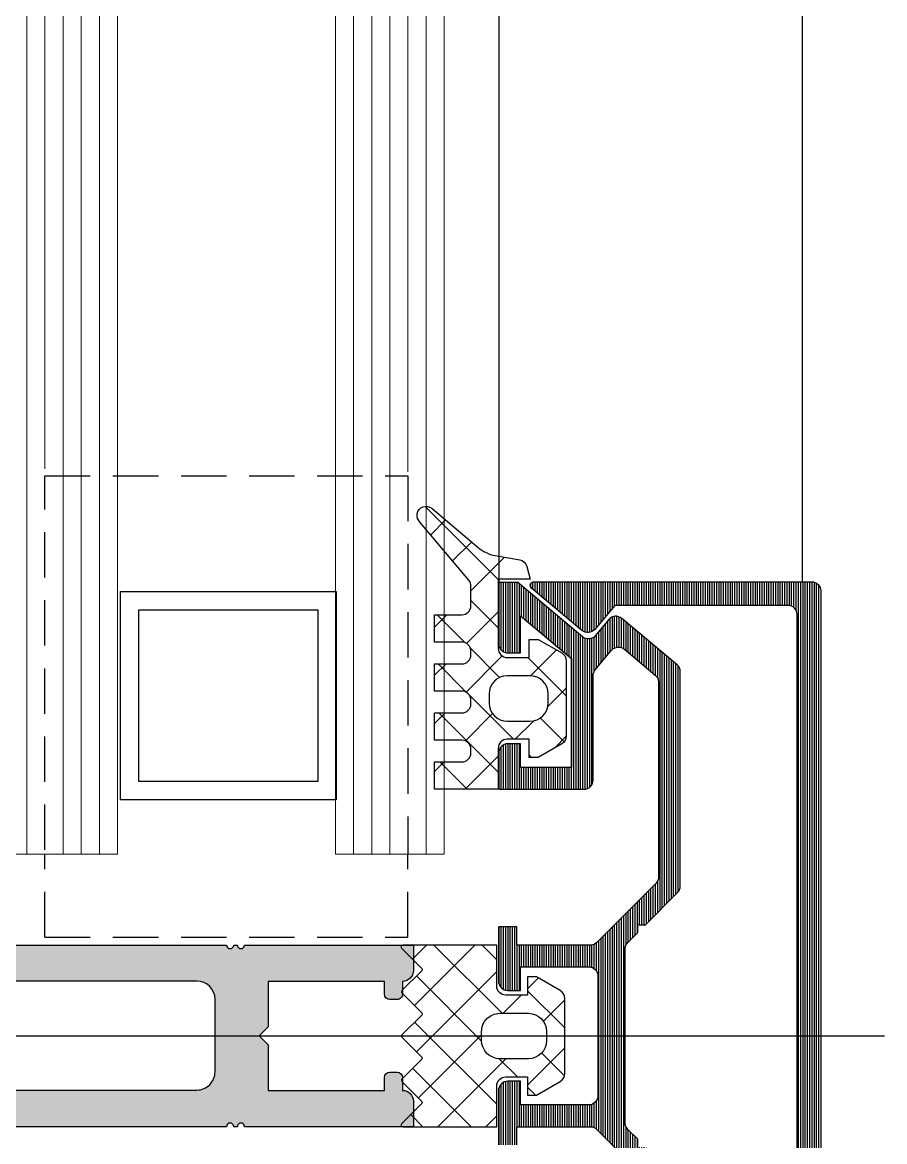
# Model space of a CAD drawing. Header units: millimetres. Extents: x 809 to 8159, y 33 to 4533.
# Drawn here: x 4002.43 to 4007.18, y 2625.99 to 2632.15 of the extents above; entities that cross this region are included whole.
import ezdxf

# ---------------------------------------------------------------- set-up
doc = ezdxf.new("R2010")
doc.units = ezdxf.units.MM
doc.linetypes.add('DASHDOT', pattern=[25.399999999999995, 12.7, -6.349999999999998, 0, -6.349999999999998])
doc.linetypes.add('HIDDEN', pattern=[0.375, 0.25, -0.125])
for name, color, linetype in [('5', 11, 'Continuous'), ('EKSEN', 11, 'Continuous'), ('FITILLER', 240, 'Continuous'), ('GORUNUS-TARAMA', 11, 'Continuous')]:
    doc.layers.add(name, color=color, linetype=linetype)
doc.layers.add('cam', color=5, linetype='Continuous', lineweight=0)
pattern_1 = [(90, (36052.00619858685, -5903.766104021403), (-0.0125, 0), [])]

# ---------------------------------------------------------------- blocks, each defined once
blk = doc.blocks.new('ajsdfxcvzx')
h = blk.add_hatch(color=256)
edge = h.paths.add_edge_path()
edge.add_line((35957.79100946776, -5962.454332843345), (35957.72100946776, -5962.454332843345))
edge.add_line((35957.72100946776, -5962.454332843345), (35957.72100946776, -5962.364332843345))
edge.add_line((35957.72100946776, -5962.364332843345), (35957.24100946776, -5962.364332843345))
edge.add_arc((35957.24100946776, -5962.464332843345), 0.1, 90, 180)
edge.add_line((35957.14100946776, -5962.464332843345), (35957.14100946776, -5962.744332843345))
edge.add_arc((35957.24100946776, -5962.744332843345), 0.1, 180, 270)
edge.add_line((35957.24100946776, -5962.844332843344), (35957.32029878964, -5962.844332843344))
edge.add_arc((35957.32029878964, -5962.894332843345), 0.05000000000022739, 404.99999999996317, 449.99999999989575, ccw=False)
edge.add_line((35957.3556541287, -5962.858977504286), (35957.52636480682, -5963.029688182404))
edge.add_arc((35957.56172014588, -5962.994332843345), 0.04999999999986375, 225.0000000000921, 270.0000000000782)
edge.add_line((35957.56172014588, -5963.044332843345), (35957.72100946776, -5963.044332843345))
edge.add_line((35957.72100946776, -5963.044332843345), (35957.72100946776, -5962.954332843345))
edge.add_line((35957.72100946776, -5962.954332843345), (35957.79100946776, -5962.954332843345))
edge.add_arc((35957.79100946776, -5963.004332843345), 0.05, 0, 90, ccw=False)
edge.add_line((35957.84100946777, -5963.004332843345), (35957.84100946777, -5963.204332843345))
edge.add_line((35957.84100946777, -5963.204332843345), (35957.40100946777, -5963.204332843345))
edge.add_arc((35957.40100946777, -5963.154332843344), 0.05, 180, 270, ccw=False)
edge.add_line((35957.35100946776, -5963.154332843344), (35957.35100946776, -5963.087175555819))
edge.add_arc((35957.30100946776, -5963.087175555819), 0.05000000000020464, 360.0000000000783, 405.0000000000369)
edge.add_line((35957.33636480682, -5963.05182021676), (35957.30352209434, -5963.018977504285))
edge.add_arc((35957.26816675529, -5963.054332843345), 0.05000000000000844, 404.9999999998526, 450)
edge.add_line((35957.26816675529, -5963.004332843345), (35957.19100946777, -5963.004332843345))
edge.add_arc((35957.19100946777, -5963.054332843345), 0.05, 90, 180)
edge.add_line((35957.14100946776, -5963.054332843345), (35957.14100946776, -5963.304332843345))
edge.add_line((35957.14100946776, -5963.304332843345), (35957.14100946776, -5963.674332843345))
edge.add_line((35957.14100946776, -5963.674332843344), (35957.11100946776, -5963.704332843345))
edge.add_line((35957.11100946776, -5963.704332843345), (35957.14100946776, -5963.734332843344))
edge.add_line((35957.14100946776, -5963.734332843344), (35957.14100946776, -5964.104332843344))
edge.add_arc((35957.23254110912, -5964.112454366125), 0.0918912427893527, 174.9294740982056, 270.9550491033333)
edge.add_line((35957.23407275047, -5964.204332843345), (35959.51100946777, -5964.204332843345))
edge.add_arc((35959.53100946776, -5964.204332843345), 0.01999999999998181, 180.0000000005211, 360.0000000005211)
edge.add_line((35959.55100946776, -5964.204332843345), (35959.57100946776, -5964.204332843345))
edge.add_arc((35959.59100946777, -5964.204332843345), 0.01999999999998181, 180, 360)
edge.add_line((35959.61100946776, -5964.204332843345), (35960.54100946776, -5964.204332843345))
edge.add_line((35960.54100946776, -5964.204332843345), (35960.54100946776, -5964.344332843345))
edge.add_arc((35960.48100946777, -5964.344332843344), 0.06000000000001365, 270.00000000006514, 360.00000000002166, ccw=False)
edge.add_line((35960.48100946777, -5964.404332843344), (35960.48100946777, -5964.474332843344))
edge.add_arc((35960.45100946777, -5964.474332843345), 0.03000000000001819, 269.9999999998263, 359.99999999982634, ccw=False)
edge.add_line((35960.45100946777, -5964.504332843345), (35960.41100946777, -5964.504332843345))
edge.add_arc((35960.41100946776, -5964.474332843344), 0.0300000000000864, 179.9999999999566, 269.9999999998697, ccw=False)
edge.add_line((35960.38100946776, -5964.474332843344), (35960.38100946776, -5964.404332843344))
edge.add_line((35960.38100946776, -5964.404332843344), (35959.74100946776, -5964.404332843344))
edge.add_line((35959.74100946776, -5964.404332843344), (35959.74100946776, -5964.654332843344))
edge.add_line((35959.74100946776, -5964.654332843344), (35959.69100946776, -5964.704332843345))
edge.add_line((35959.69100946777, -5964.704332843345), (35959.74100946776, -5964.754332843345))
edge.add_line((35959.74100946776, -5964.754332843344), (35959.74100946776, -5965.004332843344))
edge.add_line((35959.74100946776, -5965.004332843344), (35960.38100946776, -5965.004332843344))
edge.add_line((35960.38100946776, -5965.004332843344), (35960.38100946776, -5964.934332843344))
edge.add_arc((35960.41100946776, -5964.934332843344), 0.0300000000000864, 90.00000000013029, 180.0000000000434, ccw=False)
edge.add_line((35960.41100946776, -5964.904332843344), (35960.45100946776, -5964.904332843344))
edge.add_arc((35960.45100946777, -5964.934332843344), 0.03000000000002956, 1.9531398720573634e-10, 90.00000000017371, ccw=False)
edge.add_line((35960.48100946777, -5964.934332843344), (35960.48100946777, -5965.004332843344))
edge.add_arc((35960.48100946777, -5965.064332843344), 0.06000000000001365, 359.99999999997834, 449.99999999993486, ccw=False)
edge.add_line((35960.54100946776, -5965.064332843344), (35960.54100946776, -5965.204332843345))
edge.add_line((35960.54100946776, -5965.204332843345), (35959.61100946776, -5965.204332843345))
edge.add_arc((35959.59100946777, -5965.204332843345), 0.01999999999998181, 360, 540)
edge.add_line((35959.57100946776, -5965.204332843345), (35959.55100946776, -5965.204332843346))
edge.add_arc((35959.53100946776, -5965.204332843345), 0.01999999999998181, 359.9999999994789, 539.9999999994789)
edge.add_line((35959.51100946777, -5965.204332843345), (35957.23407275047, -5965.204332843345))
edge.add_arc((35957.23254110912, -5965.296211320564), 0.09189124278939273, 449.0449508966954, 545.0705259018198)
edge.add_line((35957.14100946776, -5965.304332843344), (35957.14100946776, -5965.674332843344))
edge.add_line((35957.14100946776, -5965.674332843344), (35957.11100946776, -5965.704332843344))
edge.add_line((35957.11100946776, -5965.704332843345), (35957.14100946776, -5965.734332843344))
edge.add_line((35957.14100946776, -5965.734332843344), (35957.14100946776, -5966.104332843344))
edge.add_line((35957.14100946776, -5966.104332843344), (35957.14100946776, -5966.354332843344))
edge.add_arc((35957.19100946777, -5966.354332843344), 0.05, 180, 270)
edge.add_line((35957.19100946777, -5966.404332843344), (35957.26816675529, -5966.404332843344))
edge.add_arc((35957.26816675529, -5966.354332843344), 0.05, 270, 315.0000000001475)
edge.add_line((35957.30352209435, -5966.389688182404), (35957.33636480682, -5966.35684546993))
edge.add_arc((35957.30100946776, -5966.321490130869), 0.05000000000020138, 314.9999999999632, 359.9999999999218)
edge.add_line((35957.35100946776, -5966.321490130869), (35957.35100946776, -5966.254332843344))
edge.add_arc((35957.40100946777, -5966.254332843344), 0.05, 90, 180, ccw=False)
edge.add_line((35957.40100946777, -5966.204332843345), (35957.84100946777, -5966.204332843345))
edge.add_line((35957.84100946777, -5966.204332843345), (35957.84100946777, -5966.404332843344))
edge.add_arc((35957.79100946776, -5966.404332843344), 0.05, 270, 360, ccw=False)
edge.add_line((35957.79100946776, -5966.454332843345), (35957.72100946776, -5966.454332843345))
edge.add_line((35957.72100946776, -5966.454332843345), (35957.72100946776, -5966.364332843345))
edge.add_line((35957.72100946776, -5966.364332843345), (35957.56172014588, -5966.364332843345))
edge.add_arc((35957.56172014588, -5966.414332843344), 0.04999999999986358, 449.9999999999218, 494.9999999999078)
edge.add_line((35957.52636480682, -5966.378977504285), (35957.3556541287, -5966.549688182404))
edge.add_arc((35957.32029878964, -5966.514332843344), 0.05000000000023354, 270.00000000010425, 315.00000000003683, ccw=False)
edge.add_line((35957.32029878964, -5966.564332843344), (35957.24100946776, -5966.564332843344))
edge.add_arc((35957.24100946776, -5966.664332843344), 0.1, 90, 180)
edge.add_line((35957.14100946776, -5966.664332843344), (35957.14100946776, -5966.944332843344))
edge.add_arc((35957.24100946776, -5966.944332843344), 0.1, 180, 270)
edge.add_line((35957.24100946776, -5967.044332843344), (35957.72100946776, -5967.044332843344))
edge.add_line((35957.72100946776, -5967.044332843344), (35957.72100946776, -5966.954332843344))
edge.add_line((35957.72100946776, -5966.954332843345), (35957.79100946776, -5966.954332843345))
edge.add_arc((35957.79100946776, -5967.004332843344), 0.05, 0, 90, ccw=False)
edge.add_line((35957.84100946777, -5967.004332843344), (35957.84100946777, -5967.204332843344))
edge.add_line((35957.84100946777, -5967.204332843345), (35949.84816884584, -5967.204332843345))
edge.add_line((35949.84816884584, -5967.204332843345), (35949.84816884584, -5962.204332843345))
edge.add_line((35949.84816884584, -5962.204332843345), (35957.84100946777, -5962.204332843345))
edge.add_line((35957.84100946777, -5962.204332843345), (35957.84100946777, -5962.404332843344))
edge.add_arc((35957.79100946776, -5962.404332843344), 0.05, 270, 360, ccw=False)
h.paths.add_polyline_path([(35956.94816884584, -5967.002656652691), (35950.04816884584, -5967.002656652691), (35950.04816884584, -5962.402656652692), (35956.94816884584, -5962.402656652692), (35956.94816884584, -5964.702656652691)], flags=16)
edge = h.paths.add_edge_path(flags=16)
edge.add_arc((35959.34816884584, -5964.502656652691), 0.1, 360, 450)
edge.add_line((35959.34816884584, -5964.402656652691), (35957.24816884584, -5964.402656652691))
edge.add_arc((35957.24816884584, -5964.502656652691), 0.1, 90, 180)
edge.add_line((35957.14816884584, -5964.502656652691), (35957.14816884584, -5964.902656652691))
edge.add_arc((35957.24816884584, -5964.902656652691), 0.1, 180, 270)
edge.add_line((35957.24816884584, -5965.00265665269), (35959.34816884583, -5965.00265665269))
edge.add_arc((35959.34816884584, -5964.902656652691), 0.1, 270, 360)
edge.add_line((35959.44816884584, -5964.902656652691), (35959.44816884584, -5964.502656652691))
h = blk.add_hatch()
h.set_pattern_fill('LINE', color=256, scale=0.09999999999999996, angle=90.00000000000001, style=0)
h.set_pattern_definition(pattern_1)
edge = h.paths.add_edge_path()
edge.add_line((35961.41100946776, -5966.182053417357), (35961.41100946776, -5966.781817047256))
edge.add_line((35961.41100946776, -5966.781817047256), (35961.13100946776, -5967.016764943986))
edge.add_line((35961.13100946776, -5967.016764943986), (35961.13100946776, -5966.812053417357))
edge.add_line((35961.13100946776, -5966.812053417357), (35961.06100946776, -5966.812053417357))
edge.add_arc((35961.06100946776, -5966.862053417355), 0.04999999999836291, 90, 180.0000000020844)
edge.add_line((35961.01100946777, -5966.862053417357), (35961.01100946777, -5967.199332843345))
edge.add_line((35961.01100946777, -5967.199332843345), (35961.11643336398, -5967.199332843345))
edge.add_line((35961.11643336398, -5967.199332843345), (35961.47235689727, -5966.900677537831))
edge.add_arc((35961.50449627775, -5966.938979759988), 0.05000000000058918, 39.99999999951501, 129.9999999993865, ccw=False)
edge.add_line((35961.54279849991, -5966.906840379503), (35961.61789372605, -5966.996335385039))
edge.add_arc((35961.65619594821, -5966.964196004554), 0.05000000000187051, 219.9999999995149, 309.9999999993865)
edge.add_line((35961.68833532869, -5967.00249822671), (35961.99314884825, -5966.746729314872))
edge.add_arc((35961.96100946776, -5966.708427092713), 0.05000000000267932, 309.9999999973767, 359.9999999958312)
edge.add_line((35962.01100946777, -5966.708427092716), (35962.01100946777, -5965.528891284572))
edge.add_arc((35961.96100946776, -5965.528891284574), 0.05000000000291038, 3.126612473883902e-09, 45.00000000221086)
edge.add_line((35961.99636480682, -5965.493535945512), (35961.81918403121, -5965.316355169897))
edge.add_line((35961.81918403121, -5965.316355169897), (35961.77675762434, -5965.316355169897))
edge.add_line((35961.77675762434, -5965.316355169897), (35961.77675762434, -5965.273928763027))
edge.add_line((35961.77675762434, -5965.273928763027), (35961.7218063656, -5965.218977504285))
edge.add_arc((35961.75716170466, -5965.183622165223), 0.05000000000232364, 180.0000000031266, 225.0000000022108, ccw=False)
edge.add_line((35961.70716170465, -5965.183622165226), (35961.70716170465, -5964.225043521463))
edge.add_arc((35961.75716170466, -5964.225043521466), 0.05000000000291038, 134.9999999977892, 179.9999999968734, ccw=False)
edge.add_line((35961.7218063656, -5964.189688182403), (35961.77675762434, -5964.134736923663))
edge.add_line((35961.77675762434, -5964.134736923663), (35961.77675762434, -5964.092310516791))
edge.add_line((35961.77675762434, -5964.092310516791), (35961.81918403121, -5964.092310516791))
edge.add_line((35961.81918403121, -5964.092310516791), (35961.99636480682, -5963.915129741176))
edge.add_arc((35961.96100946776, -5963.879774402115), 0.05000000000168053, 314.9999999985261, 359.9999999968734)
edge.add_line((35962.01100946777, -5963.879774402118), (35962.01100946777, -5962.700238593972))
edge.add_arc((35961.96100946776, -5962.700238593976), 0.05000000000291038, 4.168816631845204e-09, 50.00000000262327)
edge.add_line((35961.99314884825, -5962.661936371816), (35961.68833532869, -5962.406167459978))
edge.add_arc((35961.65619594821, -5962.444469682135), 0.05000000000058918, 50.00000000061353, 140.0000000004851)
edge.add_line((35961.61789372605, -5962.412330301649), (35961.54279849991, -5962.501825307186))
edge.add_arc((35961.50449627775, -5962.469685926701), 0.05000000000187051, 230.0000000006135, 320.0000000004851, ccw=False)
edge.add_line((35961.47235689727, -5962.507988148857), (35961.11643336398, -5962.209332843344))
edge.add_line((35961.11643336398, -5962.209332843344), (35961.01100946777, -5962.209332843345))
edge.add_line((35961.01100946777, -5962.209332843345), (35961.01100946777, -5962.546612269331))
edge.add_arc((35961.06100946776, -5962.546612269334), 0.04999999999563443, 179.9999999968734, 270)
edge.add_line((35961.06100946776, -5962.596612269332), (35961.13100946776, -5962.596612269332))
edge.add_line((35961.13100946776, -5962.596612269332), (35961.13100946776, -5962.391900742703))
edge.add_line((35961.13100946776, -5962.391900742703), (35961.41100946776, -5962.626848639433))
edge.add_line((35961.41100946776, -5962.626848639433), (35961.41100946776, -5963.226612269332))
edge.add_line((35961.41100946776, -5963.226612269332), (35961.13100946776, -5963.226612269332))
edge.add_line((35961.13100946776, -5963.226612269332), (35961.13100946776, -5963.096612269332))
edge.add_line((35961.13100946776, -5963.096612269332), (35961.06100946776, -5963.096612269332))
edge.add_arc((35961.06100946776, -5963.146612269329), 0.04999999999745341, 90, 180.0000000031266)
edge.add_line((35961.01100946777, -5963.146612269332), (35961.01100946777, -5963.346612269332))
edge.add_line((35961.01100946777, -5963.346612269332), (35961.48100946777, -5963.346612269332))
edge.add_arc((35961.48100946776, -5963.296612269334), 0.04999999999745341, 270.0000000083376, 360.0000000031266)
edge.add_line((35961.53100946776, -5963.296612269331), (35961.53100946776, -5962.720760299539))
edge.add_arc((35961.58100946777, -5962.72076029954), 0.05000000000291038, 139.9999999996867, 179.9999999979156, ccw=False)
edge.add_line((35961.54270724561, -5962.688620919054), (35961.63268454606, -5962.581390147987))
edge.add_arc((35961.67098676821, -5962.613529528472), 0.05000000000187051, 50.00000000061351, 140.0000000004851, ccw=False)
edge.add_line((35961.7031261487, -5962.575227306315), (35961.87314884824, -5962.717893290795))
edge.add_arc((35961.84100946777, -5962.756195512955), 0.04999999999800243, 4.168782652413938e-09, 50.00000000901031, ccw=False)
edge.add_line((35961.89100946776, -5962.756195512951), (35961.89100946776, -5963.830068774632))
edge.add_arc((35961.84100946776, -5963.83006877463), 0.05000000000291038, 314.99999999778913, 359.9999999968734, ccw=False)
edge.add_line((35961.87636480682, -5963.865424113692), (35961.55210073811, -5964.189688182403))
edge.add_arc((35961.51674539905, -5964.154332843344), 0.05000000000039431, 270, 315, ccw=False)
edge.add_line((35961.51674539905, -5964.204332843345), (35961.11100946776, -5964.204332843345))
edge.add_line((35961.11100946776, -5964.204332843345), (35961.11100946776, -5964.104332843344))
edge.add_line((35961.11100946776, -5964.104332843344), (35961.01100946777, -5964.104332843344))
edge.add_line((35961.01100946777, -5964.104332843344), (35961.01100946777, -5964.404332843344))
edge.add_arc((35961.06100946776, -5964.404332843347), 0.04999999999563443, 179.9999999968734, 270)
edge.add_line((35961.06100946776, -5964.454332843345), (35961.13100946776, -5964.454332843345))
edge.add_line((35961.13100946776, -5964.454332843345), (35961.13100946776, -5964.324332843345))
edge.add_line((35961.13100946776, -5964.324332843345), (35961.50716170466, -5964.324332843345))
edge.add_arc((35961.50716170466, -5964.374332843343), 0.04999999999836291, -2.084391326206969e-09, 90, ccw=False)
edge.add_line((35961.55716170465, -5964.374332843345), (35961.55716170465, -5965.034332843345))
edge.add_arc((35961.50716170466, -5965.034332843346), 0.04999999999563443, -90, 2.084391326206969e-09, ccw=False)
edge.add_line((35961.50716170466, -5965.084332843344), (35961.13100946776, -5965.084332843344))
edge.add_line((35961.13100946776, -5965.084332843344), (35961.13100946776, -5964.954332843345))
edge.add_line((35961.13100946776, -5964.954332843345), (35961.06100946776, -5964.954332843345))
edge.add_arc((35961.06100946776, -5965.004332843342), 0.04999999999745341, 90, 180.0000000020844)
edge.add_line((35961.01100946777, -5965.004332843344), (35961.01100946777, -5965.304332843344))
edge.add_line((35961.01100946777, -5965.304332843344), (35961.11100946776, -5965.304332843345))
edge.add_line((35961.11100946776, -5965.304332843345), (35961.11100946776, -5965.204332843345))
edge.add_line((35961.11100946776, -5965.204332843345), (35961.51674539905, -5965.204332843345))
edge.add_arc((35961.51674539905, -5965.254332843345), 0.0500000000001819, 45, 90, ccw=False)
edge.add_line((35961.55210073811, -5965.218977504285), (35961.87636480682, -5965.543241572997))
edge.add_arc((35961.84100946776, -5965.57859691206), 0.05000000000232364, 4.168782652413938e-09, 45.000000002210925, ccw=False)
edge.add_line((35961.89100946776, -5965.578596912056), (35961.89100946776, -5966.652470173737))
edge.add_arc((35961.84100946777, -5966.652470173733), 0.04999999999563443, 309.99999999098975, 359.99999999583116, ccw=False)
edge.add_line((35961.87314884824, -5966.690772395893), (35961.7031261487, -5966.833438380374))
edge.add_arc((35961.67098676821, -5966.795136158217), 0.05000000000058918, 219.9999999995149, 309.9999999993865, ccw=False)
edge.add_line((35961.63268454606, -5966.827275538702), (35961.54270724561, -5966.720044767634))
edge.add_arc((35961.58100946777, -5966.687905387148), 0.05000000000245512, 180.0000000020844, 220.0000000003133, ccw=False)
edge.add_line((35961.53100946776, -5966.68790538715), (35961.53100946776, -5966.112053417357))
edge.add_arc((35961.48100946776, -5966.112053417355), 0.05000000000291038, 359.9999999979156, 449.9999999916624)
edge.add_line((35961.48100946777, -5966.062053417357), (35961.01100946777, -5966.062053417357))
edge.add_line((35961.01100946777, -5966.062053417357), (35961.01100946777, -5966.262053417357))
edge.add_arc((35961.06100946776, -5966.262053417358), 0.04999999999563443, 179.9999999979156, 270)
edge.add_line((35961.06100946776, -5966.312053417357), (35961.13100946776, -5966.312053417357))
edge.add_line((35961.13100946776, -5966.312053417357), (35961.13100946776, -5966.182053417357))
edge.add_line((35961.13100946776, -5966.182053417357), (35961.41100946776, -5966.182053417357))
h = blk.add_hatch()
h.set_pattern_fill('LINE', color=256, scale=0.09999999999999996, angle=90.00000000000001, style=0)
h.set_pattern_definition(pattern_1)
edge = h.paths.add_edge_path()
edge.add_arc((35962.60431724008, -5967.024332843343), 0.05000000000200089, 270, 359.9999999979156)
edge.add_line((35962.65431724008, -5967.024332843344), (35962.65431724008, -5962.384332843344))
edge.add_arc((35962.60431724008, -5962.384332843345), 0.05000000000291038, 1.042204157961301e-09, 90)
edge.add_line((35962.60431724008, -5962.334332843344), (35961.65070618231, -5962.334332843344))
edge.add_line((35961.65070618231, -5962.334332843344), (35961.53971707907, -5962.466604505866))
edge.add_arc((35961.50141485692, -5962.434465125384), 0.04999999999395836, 229.9999999979339, 319.99999999831925, ccw=False)
edge.add_line((35961.46927547644, -5962.472767347537), (35961.19146148788, -5962.239653732207))
edge.add_arc((35961.20431724007, -5962.224332843344), 0.01999999999715085, 90, 230.0000000095241, ccw=False)
edge.add_line((35961.20431724007, -5962.204332843345), (35962.73431724007, -5962.204332843345))
edge.add_arc((35962.73431724007, -5962.254332843346), 0.05000000000109139, 2.084391326206969e-09, 90, ccw=False)
edge.add_line((35962.78431724008, -5962.254332843344), (35962.78431724008, -5967.154332843344))
edge.add_arc((35962.73431724007, -5967.154332843344), 0.05000000000291038, 270, 359.9999999989578, ccw=False)
edge.add_line((35962.73431724007, -5967.204332843345), (35961.20431724007, -5967.204332843345))
edge.add_arc((35961.20431724007, -5967.184332843345), 0.01999999999952706, 129.9999999888011, 270, ccw=False)
edge.add_line((35961.19146148788, -5967.169011954482), (35961.46927547644, -5966.935898339151))
edge.add_arc((35961.50141485692, -5966.974200561304), 0.04999999999780233, 40.00000000168069, 130.0000000020661, ccw=False)
edge.add_line((35961.53971707907, -5966.942061180823), (35961.65070618231, -5967.074332843345))
edge.add_line((35961.65070618231, -5967.074332843345), (35962.60431724008, -5967.074332843345))
at = {"layer": 'FITILLER'}
h = blk.add_hatch(dxfattribs=at)
h.set_pattern_fill('NET', color=256, scale=1.499999999999999, angle=225, style=0)
h.set_pattern_definition([(225, (35975.42690451786, -5979.192444747277), (0.1325825214724777, -0.1325825214724775), []), (315, (35975.42690451786, -5979.192444747277), (0.1325825214724777, 0.1325825214724776), [])])
edge = h.paths.add_edge_path(flags=16)
edge.add_arc((35961.18292354138, -5962.821612269335), 0.1000000000058208, 1.563306236941951e-09, 90)
edge.add_line((35961.18292354138, -5962.721612269332), (35961.05792354138, -5962.721612269332))
edge.add_arc((35961.05792354138, -5962.821612269331), 0.0999999999994543, 90, 180.0000000005211)
edge.add_line((35960.95792354138, -5962.821612269332), (35960.95792354138, -5962.871612269331))
edge.add_arc((35961.05792354138, -5962.871612269332), 0.09999999999854481, 179.9999999994789, 270)
edge.add_line((35961.05792354138, -5962.971612269332), (35961.18292354138, -5962.971612269332))
edge.add_arc((35961.18292354138, -5962.871612269329), 0.1000000000030923, 270, 359.9999999984367)
edge.add_line((35961.28292354138, -5962.871612269331), (35961.28292354138, -5962.821612269332))
edge = h.paths.add_edge_path()
edge.add_arc((35961.02613516738, -5961.863080420888), 0.2000000000073933, 229.7668578446722, 260.0000000007535)
edge.add_line((35960.99140553185, -5962.060041971498), (35961.12615273423, -5962.083801538853))
edge.add_arc((35961.11747032534, -5962.133041926502), 0.04999999999964223, 14.999999998637122, 79.99999999605978, ccw=False)
edge.add_line((35961.16576661666, -5962.120100974248), (35961.18431724008, -5962.189332843344))
edge.add_line((35961.18431724008, -5962.189332843344), (35961.00792354137, -5962.189332843344))
edge.add_line((35961.00792354137, -5962.189332843344), (35961.00792354137, -5962.571612269332))
edge.add_arc((35961.05792354138, -5962.57161226933), 0.05000000000291038, 180.0000000020844, 270)
edge.add_line((35961.05792354138, -5962.621612269331), (35961.17792354138, -5962.621612269331))
edge.add_line((35961.17792354138, -5962.621612269331), (35961.17792354138, -5962.521612269332))
edge.add_line((35961.17792354138, -5962.521612269332), (35961.22792354137, -5962.521612269332))
edge.add_line((35961.22792354137, -5962.521612269332), (35961.35792354138, -5962.596667804326))
edge.add_arc((35961.33292354138, -5962.639969074511), 0.0499999999971676, -5.211006737226853e-09, 59.999999996200586, ccw=False)
edge.add_line((35961.38292354137, -5962.639969074516), (35961.38292354137, -5963.053255464148))
edge.add_arc((35961.33292354138, -5963.053255464152), 0.04999999999563443, -59.999999996200586, 5.211006737226853e-09, ccw=False)
edge.add_line((35961.35792354138, -5963.096556734337), (35961.22792354137, -5963.171612269331))
edge.add_line((35961.22792354137, -5963.171612269331), (35961.17792354138, -5963.171612269331))
edge.add_line((35961.17792354138, -5963.171612269331), (35961.17792354138, -5963.071612269332))
edge.add_line((35961.17792354138, -5963.071612269332), (35961.05792354138, -5963.071612269332))
edge.add_arc((35961.05792354138, -5963.121612269333), 0.05000000000109139, 90, 179.9999999979156)
edge.add_line((35961.00792354137, -5963.121612269331), (35961.00792354137, -5963.346612269332))
edge.add_line((35961.00792354137, -5963.346612269332), (35960.65792354138, -5963.346612269332))
edge.add_line((35960.65792354138, -5963.346612269332), (35960.65792354138, -5963.196612269332))
edge.add_line((35960.65792354138, -5963.196612269332), (35960.80792354138, -5963.196612269332))
edge.add_arc((35960.80792354138, -5963.146612269331), 0.05000000000109139, 270, 359.9999999989578)
edge.add_line((35960.85792354138, -5963.146612269332), (35960.85792354138, -5963.126612269331))
edge.add_arc((35960.80792354138, -5963.126612269332), 0.05000000000291038, 1.042204157961301e-09, 90)
edge.add_line((35960.80792354138, -5963.076612269331), (35960.65792354138, -5963.076612269331))
edge.add_line((35960.65792354138, -5963.076612269331), (35960.65792354138, -5962.926612269332))
edge.add_line((35960.65792354138, -5962.926612269332), (35960.80792354138, -5962.926612269332))
edge.add_arc((35960.80792354138, -5962.876612269331), 0.05000000000109139, 270, 359.9999999989578)
edge.add_line((35960.85792354138, -5962.876612269331), (35960.85792354138, -5962.856612269332))
edge.add_arc((35960.80792354138, -5962.856612269334), 0.05000000000291038, 2.084408315922602e-09, 90)
edge.add_line((35960.80792354138, -5962.806612269332), (35960.65792354138, -5962.806612269332))
edge.add_line((35960.65792354138, -5962.806612269332), (35960.65792354138, -5962.656612269332))
edge.add_line((35960.65792354138, -5962.656612269332), (35960.80792354138, -5962.656612269332))
edge.add_arc((35960.80792354138, -5962.60661226933), 0.05000000000200089, 270, 359.9999999979156)
edge.add_line((35960.85792354138, -5962.606612269332), (35960.85792354138, -5962.586612269331))
edge.add_arc((35960.80792354138, -5962.586612269333), 0.05000000000291038, 2.084408315922602e-09, 90)
edge.add_line((35960.80792354138, -5962.536612269332), (35960.65792354138, -5962.536612269332))
edge.add_line((35960.65792354138, -5962.536612269332), (35960.65792354138, -5962.386612269332))
edge.add_line((35960.65792354138, -5962.386612269332), (35960.80792354138, -5962.386612269332))
edge.add_arc((35960.80792354138, -5962.33661226933), 0.05000000000200089, 270, 359.9999999979156)
edge.add_line((35960.85792354138, -5962.336612269331), (35960.85792354138, -5962.228450862379))
edge.add_arc((35960.80792354138, -5962.228450862381), 0.04999999999563443, 2.084408316225923e-09, 40.00000000567263)
edge.add_line((35960.84622576353, -5962.196311481895), (35960.57871449828, -5961.877503970469))
edge.add_arc((35960.61100946776, -5961.839332843344), 0.05000000000280942, 49.766857840143416, 229.7668578401433, ccw=False)
edge.add_line((35960.64330443725, -5961.801161716219), (35960.89695528944, -5962.015764929394))
h = blk.add_hatch(dxfattribs=at)
h.set_pattern_fill('NET', color=256, scale=1.499999999999999, angle=225, style=0)
h.set_pattern_definition([(225, (35909.60138916891, -6080.135724325533), (0.1325825214724775, -0.1325825214724775), []), (315, (35909.60138916891, -6080.135724325533), (0.1325825214724775, 0.1325825214724775), [])])
edge = h.paths.add_edge_path(flags=16)
edge.add_arc((35961.01644561219, -5964.680318999206), 0.1000000000058208, 90.00000000416878, 180.0000000005211, ccw=False)
edge.add_line((35961.01644561218, -5964.580318999207), (35961.17471951829, -5964.580318999207))
edge.add_arc((35961.17471951828, -5964.680318999206), 0.0999999999994543, -5.210836206970271e-10, 89.99999999583122, ccw=False)
edge.add_line((35961.27471951829, -5964.680318999207), (35961.27471951829, -5964.730318999207))
edge.add_arc((35961.17471951828, -5964.730318999208), 0.1000000000058208, -89.99999999583122, 5.210836206970271e-10, ccw=False)
edge.add_line((35961.17471951829, -5964.830318999208), (35961.01644561218, -5964.830318999207))
edge.add_arc((35961.01644561219, -5964.730318999207), 0.0999999999994543, 180, 269.99999999583116, ccw=False)
edge.add_line((35960.91644561218, -5964.730318999207), (35960.91644561218, -5964.680318999207))
edge = h.paths.add_edge_path()
edge.add_line((35960.99971951829, -5964.205318999207), (35960.48292512049, -5964.205318999207))
edge.add_arc((35960.48292512049, -5964.215318999208), 0.01000000000112777, 90, 225.0000000073695)
edge.add_line((35960.47585405267, -5964.222390067021), (35960.58664343085, -5964.333179445108))
edge.add_arc((35960.58032667791, -5964.339496198043), 0.008933237672353924, -44.999999995875214, 44.999999991750485, ccw=False)
edge.add_line((35960.58664343085, -5964.345812950979), (35960.47733600302, -5964.455120378887))
edge.add_arc((35960.48365275596, -5964.461437131822), 0.008933237672353924, 135.0000000082495, 224.9999999958752)
edge.add_line((35960.47733600302, -5964.467753884758), (35960.58664343085, -5964.577061312494))
edge.add_arc((35960.58032667791, -5964.58337806543), 0.008933237672997033, -44.999999991750485, 44.99999999587533, ccw=False)
edge.add_line((35960.58664343085, -5964.589694818365), (35960.47733600302, -5964.699002246273))
edge.add_arc((35960.48365275596, -5964.705318999209), 0.008933237672997033, 135.0000000041248, 224.9999999917505)
edge.add_line((35960.47733600302, -5964.711635752145), (35960.58664343085, -5964.82094317988))
edge.add_arc((35960.58032667791, -5964.827259932816), 0.008933237672353924, -44.999999995875214, 44.999999991750485, ccw=False)
edge.add_line((35960.58664343085, -5964.833576685752), (35960.47733600302, -5964.942884113653))
edge.add_arc((35960.48365275596, -5964.949200866589), 0.008933237672997033, 135.0000000041248, 224.9999999917505)
edge.add_line((35960.47733600302, -5964.955517619524), (35960.58664343085, -5965.064825047267))
edge.add_arc((35960.58032667791, -5965.071141800203), 0.008933237672997033, -44.999999991750485, 44.99999999587533, ccw=False)
edge.add_line((35960.58664343085, -5965.077458553138), (35960.47585405259, -5965.188247931395))
edge.add_arc((35960.48292512041, -5965.195318999206), 0.009999999999435752, 135.0000000036848, 270)
edge.add_line((35960.48292512041, -5965.205318999207), (35960.99971951829, -5965.205318999207))
edge.add_line((35960.99971951829, -5965.205318999207), (35960.99971951829, -5964.980318999207))
edge.add_arc((35961.04971951829, -5964.980318999209), 0.05000000000291038, 90, 179.9999999979156, ccw=False)
edge.add_line((35961.04971951829, -5964.930318999207), (35961.16971951829, -5964.930318999207))
edge.add_line((35961.16971951829, -5964.930318999207), (35961.16971951829, -5965.030318999206))
edge.add_line((35961.16971951829, -5965.030318999206), (35961.21971951829, -5965.030318999207))
edge.add_line((35961.21971951829, -5965.030318999207), (35961.34971951829, -5964.955263464212))
edge.add_arc((35961.32471951828, -5964.911962194022), 0.05000000000189347, 300.0000000006727, 359.9999999989578)
edge.add_line((35961.37471951829, -5964.911962194023), (35961.37471951829, -5964.498675804391))
edge.add_arc((35961.32471951828, -5964.498675804392), 0.05000000000291038, 2.084408315922602e-09, 59.99999999932722)
edge.add_line((35961.34971951829, -5964.455374534202), (35961.21971951829, -5964.380318999207))
edge.add_line((35961.21971951829, -5964.380318999207), (35961.16971951829, -5964.380318999207))
edge.add_line((35961.16971951829, -5964.380318999207), (35961.16971951829, -5964.480318999207))
edge.add_line((35961.16971951829, -5964.480318999207), (35961.04971951829, -5964.480318999207))
edge.add_arc((35961.04971951829, -5964.430318999206), 0.05000000000109139, 180.0000000010422, 270, ccw=False)
edge.add_line((35960.99971951829, -5964.430318999207), (35960.99971951829, -5964.205318999207))
at = {"linetype": 'HIDDEN'}
for p, q in [((35958.51100946777, -5961.621347728033), (35960.51100946777, -5961.621347728033)), ((35958.51100946777, -5963.681144775609), (35958.51100946777, -5961.621347728033)), ((35960.51100946777, -5961.621347728033), (35960.51100946777, -5963.704332843344)), ((35958.51100946777, -5964.161347728033), (35958.51100946777, -5963.704332843344)), ((35960.51100946777, -5964.161347728033), (35960.51100946777, -5963.704332843344)), ((35958.51100946777, -5964.161347728033), (35960.51100946777, -5964.161347728033))]:
    blk.add_line(p, q, dxfattribs=at)
blk.add_line((35960.11483717436, -5963.404332843344), (35959.51483717436, -5963.404332843344))
for points in [[(35957.23407275047, -5964.204332843345), (35959.51100946777, -5964.204332843345, 0.9999999999999998), (35959.55100946776, -5964.204332843345), (35959.57100946776, -5964.204332843345, 0.9999999999999998), (35959.61100946776, -5964.204332843345), (35960.54100946776, -5964.204332843345), (35960.54100946776, -5964.344332843344, -0.4142135623728729), (35960.48100946777, -5964.404332843344), (35960.48100946777, -5964.474332843345, -0.4142135623729841), (35960.45100946777, -5964.504332843345), (35960.41100946776, -5964.504332843345, -0.4142135623726511), (35960.38100946776, -5964.474332843344), (35960.38100946776, -5964.404332843344), (35959.74100946776, -5964.404332843344), (35959.74100946776, -5964.654332843344), (35959.69100946777, -5964.704332843345), (35959.74100946776, -5964.754332843344), (35959.74100946776, -5965.004332843344), (35960.38100946776, -5965.004332843344), (35960.38100946776, -5964.934332843344, -0.4142135623726511), (35960.41100946776, -5964.904332843344), (35960.45100946777, -5964.904332843344, -0.414213562372984), (35960.48100946777, -5964.934332843344), (35960.48100946777, -5965.004332843344, -0.4142135623728729), (35960.54100946776, -5965.064332843344), (35960.54100946776, -5965.204332843345), (35959.61100946776, -5965.204332843345, 0.9999999999999998), (35959.57100946776, -5965.204332843345), (35959.55100946776, -5965.204332843345, 0.9999999999999998), (35959.51100946777, -5965.204332843345), (35957.23407275047, -5965.204332843345, 0.4453624046904188)], [(35961.77675762434, -5965.316355169897), (35961.77675762434, -5965.273928763027), (35961.7218063656, -5965.218977504285, -0.198912367379658), (35961.70716170465, -5965.183622165226), (35961.70716170465, -5964.225043521463, -0.1989123673796624), (35961.7218063656, -5964.189688182403), (35961.77675762434, -5964.134736923663), (35961.77675762434, -5964.092310516791), (35961.81918403121, -5964.092310516791), (35961.99636480682, -5963.915129741176, 0.198912367379658), (35962.01100946777, -5963.879774402118), (35962.01100946777, -5962.700238593972, 0.2216946626429265), (35961.99314884825, -5962.661936371816), (35961.68833532869, -5962.406167459978, 0.4142135623732124), (35961.61789372605, -5962.412330301649), (35961.54279849991, -5962.501825307186, -0.4142135623731674), (35961.47235689727, -5962.507988148857), (35961.11643336398, -5962.209332843344), (35961.01100946777, -5962.209332843345), (35961.01100946777, -5962.546612269331, 0.4142135623730951), (35961.06100946776, -5962.596612269332), (35961.13100946776, -5962.596612269332), (35961.13100946776, -5962.391900742703), (35961.41100946776, -5962.626848639433), (35961.41100946776, -5963.226612269332), (35961.13100946776, -5963.226612269332), (35961.13100946776, -5963.096612269332), (35961.06100946776, -5963.096612269332, 0.4142135623730951), (35961.01100946777, -5963.146612269332), (35961.01100946777, -5963.346612269332), (35961.48100946777, -5963.346612269332, 0.4142135623730951), (35961.53100946776, -5963.296612269331), (35961.53100946776, -5962.720760299539, -0.1763269807083681), (35961.54270724561, -5962.688620919054), (35961.63268454606, -5962.581390147987, -0.4142135623732124), (35961.7031261487, -5962.575227306315), (35961.87314884824, -5962.717893290795, -0.2216946626429333), (35961.89100946776, -5962.756195512951), (35961.89100946776, -5963.830068774632, -0.1989123673796371), (35961.87636480682, -5963.865424113692), (35961.55210073811, -5964.189688182403, -0.198912367379658), (35961.51674539905, -5964.204332843345), (35961.11100946776, -5964.204332843345), (35961.11100946776, -5964.104332843344), (35961.01100946777, -5964.104332843344), (35961.01100946777, -5964.404332843344, 0.4142135623730951), (35961.06100946776, -5964.454332843345), (35961.13100946776, -5964.454332843345), (35961.13100946776, -5964.324332843345), (35961.50716170466, -5964.324332843345, -0.4142135623730951), (35961.55716170465, -5964.374332843345), (35961.55716170465, -5965.034332843345, -0.4142135623730951), (35961.50716170466, -5965.084332843344), (35961.13100946776, -5965.084332843344), (35961.13100946776, -5964.954332843345), (35961.06100946776, -5964.954332843345, 0.4142135623730951), (35961.01100946777, -5965.004332843344), (35961.01100946777, -5965.304332843344)], [(35961.11100946776, -5965.304332843345), (35961.11100946776, -5965.204332843345), (35961.51674539905, -5965.204332843345, -0.198912367379658), (35961.55210073811, -5965.218977504285), (35961.87636480682, -5965.543241572997, -0.1989123673796371)]]:
    blk.add_lwpolyline(points, format="xyb")
for points in [[(35962.60431724008, -5967.074332843345, 0.4142135623730951), (35962.65431724008, -5967.024332843344), (35962.65431724008, -5962.384332843344, 0.4142135623730951), (35962.60431724008, -5962.334332843344), (35961.65070618231, -5962.334332843344), (35961.53971707907, -5962.466604505866, -0.4142135623731419), (35961.46927547644, -5962.472767347537), (35961.19146148788, -5962.239653732207, -0.7002075382095383), (35961.20431724007, -5962.204332843345), (35962.73431724007, -5962.204332843345, -0.4142135623730617), (35962.78431724008, -5962.254332843344), (35962.78431724008, -5967.154332843344, -0.4142135623730951), (35962.73431724007, -5967.204332843345), (35961.20431724007, -5967.204332843345, -0.7002075382097253), (35961.19146148788, -5967.169011954482), (35961.46927547644, -5966.935898339151, -0.414213562373189), (35961.53971707907, -5966.942061180823), (35961.65070618231, -5967.074332843345)], [(35959.44816884584, -5964.502656652691, 0.4142135623730951), (35959.34816884584, -5964.402656652691), (35957.24816884584, -5964.402656652691, 0.4142135623730784), (35957.14816884584, -5964.502656652691), (35957.14816884584, -5964.902656652691, 0.4142135623730951), (35957.24816884584, -5965.00265665269), (35959.34816884584, -5965.00265665269, 0.4142135623730951), (35959.44816884584, -5964.902656652691)]]:
    blk.add_lwpolyline(points, format="xyb", close=True)
for points in [[(35960.11483717436, -5963.404332843344), (35958.92826073436, -5963.404332843344), (35958.92826073436, -5962.258766374973), (35960.11483717436, -5962.258766374973)], [(35960.01483717436, -5963.304332843344), (35959.02826073436, -5963.304332843344), (35959.02826073436, -5962.358766374973), (35960.01483717436, -5962.358766374973)]]:
    blk.add_lwpolyline(points, close=True)
at = {"layer": '5'}
for p, q in [((35962.68431724008, -5962.204332843345), (35962.68431724008, -5686.688387339689)), ((35961.01100946777, -5778.426398306385), (35961.01100946777, -5962.518043538243))]:
    blk.add_line(p, q, dxfattribs=at)
at = {"layer": 'cam'}
for p, q in [((35958.41100946776, -5686.688387339689), (35958.41100946776, -5963.704332843345)), ((35958.51100946777, -5686.688387339689), (35958.51100946777, -5961.158907831137)), ((35958.61100946776, -5686.688387339689), (35958.61100946776, -5961.158907831137)), ((35958.71100946776, -5686.688387339689), (35958.71100946776, -5961.158907831137)), ((35958.81100946777, -5686.688387339689), (35958.81100946777, -5963.704332843345)), ((35958.91100946776, -5686.688387339689), (35958.91100946776, -5963.704332843345)), ((35960.11100946776, -5686.688387339689), (35960.11100946776, -5963.704332843345)), ((35960.21100946776, -5686.688387339689), (35960.21100946776, -5963.704332843345)), ((35960.31100946777, -5686.688387339689), (35960.31100946777, -5961.158907831137)), ((35960.41100946776, -5686.688387339689), (35960.41100946776, -5961.158907831137)), ((35960.51100946777, -5686.688387339689), (35960.51100946777, -5961.158907831137)), ((35960.61100946776, -5686.688387339689), (35960.61100946776, -5963.704332843345)), ((35960.71100946776, -5686.688387339689), (35960.71100946776, -5963.704332843345)), ((35958.51100946777, -5961.074300854625), (35958.51100946777, -5961.583589210168)), ((35958.61100946776, -5961.074300854625), (35958.61100946776, -5963.704332843345)), ((35958.71100946776, -5961.074300854625), (35958.71100946776, -5963.704332843345)), ((35960.31100946777, -5961.074300854625), (35960.31100946777, -5963.704332843345)), ((35960.41100946776, -5961.074300854625), (35960.41100946776, -5963.704332843345)), ((35960.51100946777, -5961.074300854625), (35960.51100946777, -5961.59843123689)), ((35958.31100946777, -5963.704332843345), (35958.91100946776, -5963.704332843345)), ((35960.71100946776, -5963.704332843345), (35960.11100946776, -5963.704332843345)), ((35960.51100946777, -5963.700443978883), (35960.51100946777, -5963.704332843344))]:
    blk.add_line(p, q, dxfattribs=at)
at = {"layer": 'EKSEN', "linetype": 'DASHDOT', "ltscale": 5}
blk.add_line((35949.32667944855, -5964.704332843345), (35963.13644711665, -5964.704332843345), dxfattribs=at)
at = {"layer": 'FITILLER'}
for points in [[(35960.89695528944, -5962.015764929394, 0.1326875429165003), (35960.99140553185, -5962.060041971498), (35961.12615273423, -5962.083801538853, -0.2914734195860864), (35961.16576661666, -5962.120100974248), (35961.18431724008, -5962.189332843344), (35961.00792354137, -5962.189332843344), (35961.00792354137, -5962.571612269332, 0.4142135623730951), (35961.05792354138, -5962.621612269331), (35961.17792354138, -5962.621612269331), (35961.17792354138, -5962.521612269332), (35961.22792354137, -5962.521612269332), (35961.35792354138, -5962.596667804326, -0.267949192431109), (35961.38292354137, -5962.639969074516), (35961.38292354137, -5963.053255464148, -0.2679491924311237), (35961.35792354138, -5963.096556734337), (35961.22792354137, -5963.171612269331), (35961.17792354138, -5963.171612269331), (35961.17792354138, -5963.071612269332), (35961.05792354138, -5963.071612269332, 0.4142135623730951), (35961.00792354137, -5963.121612269331), (35961.00792354137, -5963.346612269332), (35960.65792354138, -5963.346612269332), (35960.65792354138, -5963.196612269332), (35960.80792354138, -5963.196612269332, 0.4142135623730951), (35960.85792354138, -5963.146612269332), (35960.85792354138, -5963.126612269331, 0.4142135623730951), (35960.80792354138, -5963.076612269331), (35960.65792354138, -5963.076612269331), (35960.65792354138, -5962.926612269332), (35960.80792354138, -5962.926612269332, 0.4142135623730951), (35960.85792354138, -5962.876612269331), (35960.85792354138, -5962.856612269332, 0.4142135623730951), (35960.80792354138, -5962.806612269332), (35960.65792354138, -5962.806612269332), (35960.65792354138, -5962.656612269332), (35960.80792354138, -5962.656612269332, 0.4142135623730951), (35960.85792354138, -5962.606612269332), (35960.85792354138, -5962.586612269331, 0.4142135623730951), (35960.80792354138, -5962.536612269332), (35960.65792354138, -5962.536612269332), (35960.65792354138, -5962.386612269332), (35960.80792354138, -5962.386612269332, 0.4142135623730951), (35960.85792354138, -5962.336612269331), (35960.85792354138, -5962.228450862379, 0.1763269807084748), (35960.84622576353, -5962.196311481895), (35960.57871449828, -5961.877503970469, -1.000000000000021), (35960.64330443725, -5961.801161716219)], [(35961.28292354138, -5962.821612269332, 0.4142135623730951), (35961.18292354138, -5962.721612269332), (35961.05792354138, -5962.721612269332, 0.4142135623730951), (35960.95792354138, -5962.821612269332), (35960.95792354138, -5962.871612269331, 0.4142135623731117), (35961.05792354138, -5962.971612269332), (35961.18292354138, -5962.971612269332, 0.4142135623730951), (35961.28292354138, -5962.871612269331)], [(35960.99971951829, -5964.205318999207), (35960.48292512049, -5964.205318999207, 0.6681786380582106), (35960.47585405267, -5964.222390067021), (35960.58664343085, -5964.333179445108, -0.4142135623730951), (35960.58664343085, -5964.345812950979), (35960.47733600302, -5964.455120378887, 0.4142135623730951), (35960.47733600302, -5964.467753884758), (35960.58664343085, -5964.577061312494, -0.4142135623730951), (35960.58664343085, -5964.589694818365), (35960.47733600302, -5964.699002246273, 0.4142135623730951), (35960.47733600302, -5964.711635752145), (35960.58664343085, -5964.82094317988, -0.4142135623730951), (35960.58664343085, -5964.833576685752), (35960.47733600302, -5964.942884113653, 0.4142135623730951), (35960.47733600302, -5964.955517619524), (35960.58664343085, -5965.064825047267, -0.4142135623730951), (35960.58664343085, -5965.077458553138), (35960.47585405259, -5965.188247931395, 0.6681786379192964), (35960.48292512041, -5965.205318999207), (35960.99971951829, -5965.205318999207), (35960.99971951829, -5964.980318999207, -0.4142135623730951), (35961.04971951829, -5964.930318999207), (35961.16971951829, -5964.930318999207), (35961.16971951829, -5965.030318999206), (35961.21971951829, -5965.030318999207), (35961.34971951829, -5964.955263464212, 0.2679491924311166), (35961.37471951829, -5964.911962194023), (35961.37471951829, -5964.498675804391, 0.2679491924311237), (35961.34971951829, -5964.455374534202), (35961.21971951829, -5964.380318999207), (35961.16971951829, -5964.380318999207), (35961.16971951829, -5964.480318999207), (35961.04971951829, -5964.480318999207, -0.4142135623730951), (35960.99971951829, -5964.430318999207)], [(35960.91644561218, -5964.680318999207, -0.4142135623731117), (35961.01644561218, -5964.580318999207), (35961.17471951829, -5964.580318999207, -0.4142135623730904), (35961.27471951829, -5964.680318999207), (35961.27471951829, -5964.730318999207, -0.4142135623730951), (35961.17471951829, -5964.830318999208), (35961.01644561218, -5964.830318999207, -0.4142135623730951), (35960.91644561218, -5964.730318999207)]]:
    blk.add_lwpolyline(points, format="xyb", close=True, dxfattribs=at)

msp = doc.modelspace()

# ---------------------------------------------------------------- block references
at = {"layer": 'GORUNUS-TARAMA'}
msp.add_blockref('ajsdfxcvzx', (-31955.95567726321, 8591.274052643628), dxfattribs=at)

doc.saveas('drawing.dxf')
